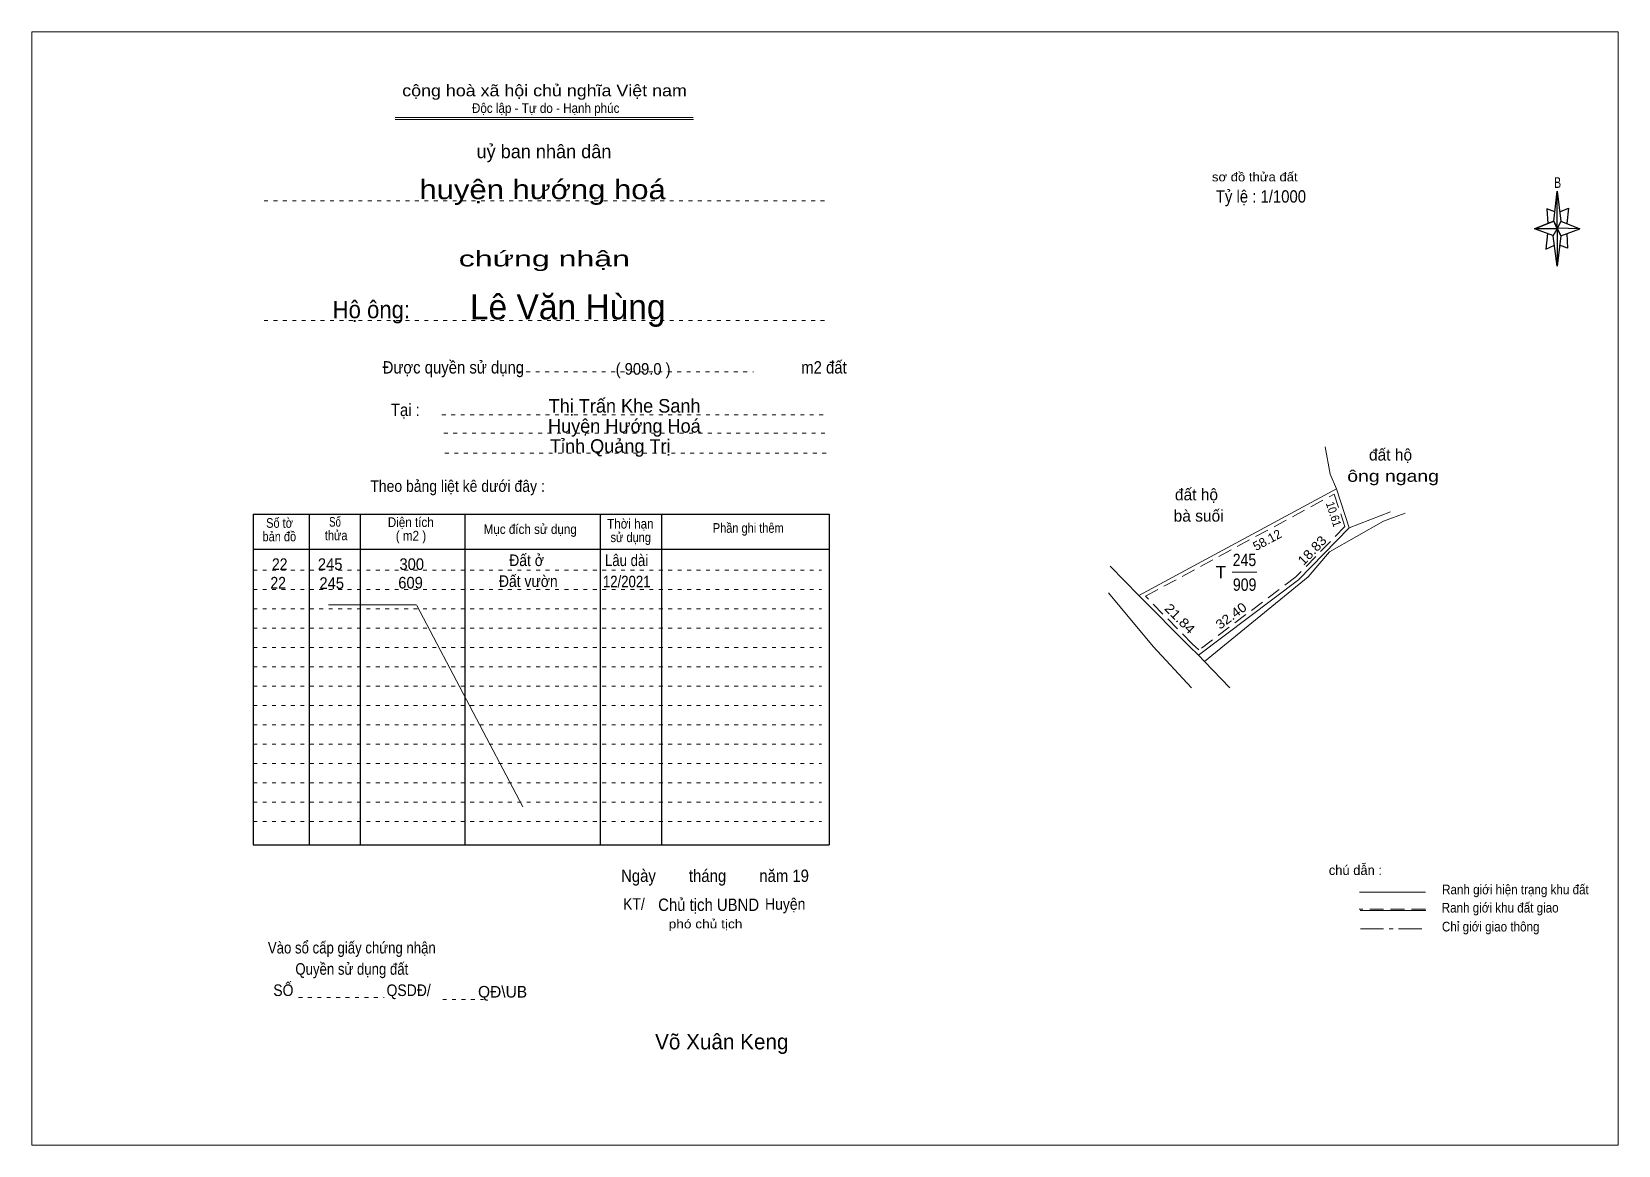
# Model space of a CAD drawing. Header units: centimetres. Extents: x -0.5 to 40.5, y 0 to 28.8.
import ezdxf
from ezdxf.enums import TextEntityAlignment as Align

# ---------------------------------------------------------------- set-up
doc = ezdxf.new("R2010")
doc.units = ezdxf.units.CM
doc.header["$LTSCALE"] = 0.12
for name, pattern in [('DOT_DASHED', [7.7, 5, -1.2, 0.3, -1.2]), ('DOTTED', [1.5, 0.3, -1.2]), ('MEDIUM_DASHED', [4.5, 3, -1.5])]:
    doc.linetypes.add(name, pattern=pattern)
for name, color, linetype, lineweight in [('1', 7, 'DOTTED', 13), ('10', 7, 'Continuous', 13), ('2', 7, 'Continuous', 13), ('33', 7, 'Continuous', 13), ('50', 7, 'Continuous', 25)]:
    doc.layers.add(name, color=color, linetype=linetype, lineweight=lineweight)
doc.layers.add('34', color=7, linetype='Continuous')
doc.layers.add('51', color=7, linetype='Continuous')

msp = doc.modelspace()

# ---------------------------------------------------------------- linework, layer by layer
at = {"layer": '1', "linetype": 'Continuous'}
for p, q in [((8.91, 26.55), (16.62, 26.55)), ((8.91, 26.5), (16.63, 26.5))]:
    msp.add_line(p, q, dxfattribs=at)
at = {"layer": '1'}
for p, q in [((5.52, 24.4), (20.02, 24.4)), ((5.52, 21.3), (20.02, 21.3)), ((12.06, 19.97), (18.18, 19.97)), ((10.12, 18.86), (20.06, 18.86)), ((10.17, 18.39), (20.11, 18.39)), ((10.2, 17.87), (20.14, 17.87)), ((5.24, 14.84), (19.94, 14.84)), ((5.24, 14.34), (19.94, 14.34)), ((5.24, 13.84), (19.94, 13.84)), ((5.24, 13.34), (19.94, 13.34)), ((5.24, 12.84), (19.94, 12.84)), ((5.24, 12.34), (19.94, 12.34)), ((5.24, 11.84), (19.94, 11.84)), ((5.24, 11.34), (19.94, 11.34)), ((5.24, 10.84), (19.94, 10.84)), ((5.24, 10.34), (19.94, 10.34)), ((5.24, 9.84), (19.94, 9.84)), ((5.24, 9.34), (19.94, 9.34)), ((5.24, 8.84), (19.94, 8.84)), ((5.24, 8.34), (19.94, 8.34)), ((6.41, 3.79), (8.63, 3.79)), ((10.14, 3.74), (11.2, 3.74))]:
    msp.add_line(p, q, dxfattribs=at)
at = {"layer": '1', "linetype": 'Continuous', "lineweight": 25}
for p, q in [((5.24, 16.29), (20.14, 16.29)), ((5.24, 16.29), (5.24, 7.74)), ((6.69, 16.29), (6.69, 7.74)), ((8.01, 16.29), (8.01, 7.74)), ((10.71, 16.29), (10.71, 7.74)), ((14.21, 16.29), (14.21, 7.74)), ((15.8, 16.29), (15.8, 7.74)), ((20.14, 16.29), (20.14, 7.74)), ((5.24, 15.39), (20.14, 15.39)), ((5.24, 7.74), (20.14, 7.74))]:
    msp.add_line(p, q, dxfattribs=at)
at = {"layer": '1', "linetype": 'Continuous'}
msp.add_lwpolyline([(-0.49, -0.03), (40.55, -0.03), (40.55, 28.77), (-0.49, 28.77)], close=True, dxfattribs=at)
at = {"layer": '10'}
for p, q in [((33.26, 16.95), (33.59, 15.94)), ((33.59, 15.94), (34.66, 16.35)), ((27.36, 14.26), (28.52, 12.87))]:
    msp.add_line(p, q, dxfattribs=at)
for points in [[(33.26, 16.95), (33.1, 17.33), (32.97, 18.03)], [(33.26, 16.95), (28.15, 14.19), (29.46, 12.87), (29.69, 12.65)], [(29.85, 12.48), (32.53, 14.67), (33.08, 15.32), (34.48, 16.11), (35.04, 16.32)], [(29.69, 12.65), (32.28, 14.59), (33.59, 15.94)], [(27.41, 14.95), (27.41, 14.95), (28.15, 14.19)], [(30.5, 11.8), (29.85, 12.48), (29.69, 12.65)]]:
    msp.add_lwpolyline(points, dxfattribs=at)
msp.add_lwpolyline([(33.26, 16.95), (33.59, 15.94), (32.28, 14.59), (29.69, 12.65), (29.46, 12.87), (28.15, 14.19)], close=True, dxfattribs=at)
at = {"layer": '10', "linetype": 'MEDIUM_DASHED'}
msp.add_lwpolyline([(33.2, 16.81), (33.48, 15.97), (32.21, 14.67), (29.7, 12.78), (29.53, 12.94), (28.32, 14.17)], close=True, dxfattribs=at)
at = {"layer": '2'}
msp.add_line((28.52, 12.87), (29.51, 11.8), dxfattribs=at)
at = {"layer": '33'}
msp.add_line((30.56, 14.79), (31.2, 14.79), dxfattribs=at)
at = {"layer": '50'}
for p, q in [((38.88, 23.87), (38.97, 24.65)), ((39.06, 23.87), (39.56, 23.67)), ((38.88, 23.49), (38.38, 23.67)), ((39.06, 23.49), (38.97, 22.71)), ((39.22, 23.55), (39.24, 23.17)), ((39.24, 23.17), (39.03, 23.25))]:
    msp.add_line(p, q, dxfattribs=at)
at = {"layer": '50', "lineweight": 13}
for p, q in [((7.19, 13.95), (9.46, 13.95)), ((9.47, 13.93), (12.21, 8.72)), ((35.56, 6.52), (33.86, 6.52)), ((35.57, 6.04), (33.87, 6.04))]:
    msp.add_line(p, q, dxfattribs=at)
at = {"layer": '50', "linetype": 'MEDIUM_DASHED', "lineweight": 13}
msp.add_line((35.56, 6.08), (33.85, 6.08), dxfattribs=at)
at = {"layer": '50', "linetype": 'DOT_DASHED', "lineweight": 13}
msp.add_line((33.88, 5.57), (35.59, 5.57), dxfattribs=at)
at = {"layer": '50'}
for points in [[(38.97, 24.65), (39.06, 23.87), (38.97, 23.67)], [(38.97, 23.67), (38.38, 23.67), (38.88, 23.87), (39.06, 23.49), (39.56, 23.67), (38.97, 23.69)], [(38.97, 23.67), (38.97, 22.71), (38.87, 23.49)]]:
    msp.add_lwpolyline(points, close=True, dxfattribs=at)
for points in [[(38.97, 23.67), (38.88, 23.87), (38.38, 23.67)], [(38.91, 24.11), (38.7, 24.19), (38.73, 23.81)], [(39.04, 24.11), (39.26, 24.21), (39.22, 23.81)], [(38.72, 23.55), (38.68, 23.15), (38.9, 23.25)], [(38.97, 23.67), (39.06, 23.49), (39.56, 23.67)]]:
    msp.add_lwpolyline(points, dxfattribs=at)

# ---------------------------------------------------------------- texts
at = {"layer": '1'}
for s, height, width, p in [('cộng hoà xã hội chủ nghĩa Việt nam', 0.3, 1.15, (12.775, 27.1)), ('Độc lập - Tự do - Hạnh phúc', 0.25, 0.9, (12.805, 26.67)), ('chứng nhận', 0.4, 1.55, (12.77, 22.7)), ('Được quyền sử dụng                                                                   m2 đất', 0.32, 0.9, (14.59, 19.93)), ('Tại :', 0.32, 0.9, (9.175, 18.83)), ('Theo bảng liệt kê dưới đây :', 0.3, 0.9, (10.525, 16.87)), ('Số tờ', 0.25, 0.85, (5.92, 15.94)), ('Số ', 0.25, 0.75, (7.39, 15.97)), ('Diện tích', 0.25, 0.9, (9.315, 15.96)), ('Mục đích sử dụng', 0.25, 0.9, (12.405, 15.78)), ('Thời hạn', 0.25, 0.9, (14.995, 15.92)), ('Phần ghi thêm', 0.25, 0.85, (18.045, 15.81)), ('bản đồ', 0.25, 0.85, (5.915, 15.59)), ('thửa', 0.25, 0.85, (7.385, 15.62)), ('( m2 )', 0.25, 0.9, (9.32, 15.61)), ('sử dụng', 0.25, 0.85, (15.005, 15.57)), ('Ngày        tháng        năm 19', 0.32, 0.9, (17.185, 6.78)), ('Chủ tịch UBND', 0.32, 0.9, (17.02, 6.03)), ('Vào sổ cấp giấy chứng nhận', 0.3, 0.85, (7.79, 4.93)), ('Quyền sử dụng đất', 0.3, 0.85, (7.79, 4.38)), ('SỐ                        QSDĐ/', 0.3, 0.9, (7.795, 3.83))]:
    msp.add_text(s, height=height, dxfattribs=dict(at, width=width)).set_placement(p, align=Align.CENTER)
msp.add_text('uỷ ban nhân dân', height=0.35, dxfattribs=at).set_placement((12.76, 25.5), align=Align.CENTER)
at = {"layer": '2'}
for s, height, width, p in [('huyện hướng hoá', 0.5, 1.2, (12.725, 24.44)), ('ông ngang', 0.3, 1.25, (34.725, 17.13))]:
    msp.add_text(s, height=height, dxfattribs=dict(at, width=width)).set_placement(p, align=Align.CENTER)
for s, height, p in [('Thị Trấn Khe Sanh', 0.35, (14.845, 18.92)), ('Huyện Hướng Hoá', 0.35, (14.84, 18.4)), ('Tỉnh Quảng Trị', 0.35, (14.475, 17.88)), ('đất hộ ', 0.3, (34.715, 17.68)), ('đất hộ ', 0.3, (29.695, 16.65)), ('bà suối', 0.3, (29.695, 16.1))]:
    msp.add_text(s, height=height, dxfattribs=at).set_placement(p, align=Align.CENTER)
at = {"layer": '33', "width": 0.85}
for s, p in [('245', (30.88, 14.95)), ('909', (30.885, 14.31))]:
    msp.add_text(s, height=0.32, dxfattribs=at).set_placement(p, align=Align.CENTER)
at = {"layer": '33'}
msp.add_text('T', height=0.32, dxfattribs=at).set_placement((30.4, 14.63), align=Align.RIGHT)
at = {"layer": '34'}
for s, height, width, p in [('Hộ ông:', 0.4499, 0.95, (8.295, 21.36)), ('( 909.0 )', 0.3, 0.95, (15.325, 19.9)), ('22', 0.3, 0.9, (5.925, 14.85)), ('245', 0.3, 0.95, (7.23, 14.85)), ('300', 0.3, 0.95, (9.34, 14.85)), ('22', 0.3, 0.9, (5.885, 14.37)), ('245', 0.3, 0.95, (7.27, 14.36)), ('609', 0.3, 0.95, (9.31, 14.37))]:
    msp.add_text(s, height=height, dxfattribs=dict(at, width=width)).set_placement(p, align=Align.CENTER)
msp.add_text('Lê Văn Hùng', height=0.6479, dxfattribs=at).set_placement((13.375, 21.33), align=Align.CENTER)
at = {"layer": '50'}
for s, height, width, p in [('sơ đồ thửa đất ', 0.23, 1.1, (31.195, 24.9)), ('B', 0.2756, 0.75, (38.98, 24.73)), ('Đất ở ', 0.3, 0.9, (12.36, 14.95)), ('Lâu dài ', 0.3, 0.85, (14.945, 14.95)), ('Đất vườn', 0.3, 0.9, (12.355, 14.41)), ('12/2021', 0.3, 0.85, (14.9, 14.4)), ('Ranh giới hiện trạng khu đất', 0.25, 0.9, (37.89, 6.46)), ('KT/                               Huyện ', 0.3, 0.9, (17.215, 6.06)), ('Ranh giới khu đất giao', 0.25, 0.9, (37.495, 5.99)), ('phó chủ tịch', 0.23, 1.15, (16.94, 5.58)), ('Chỉ giới giao thông', 0.25, 0.9, (37.25, 5.5))]:
    msp.add_text(s, height=height, dxfattribs=dict(at, width=width)).set_placement(p, align=Align.CENTER)
for s, height, p in [('chú dẫn :', 0.25, (33.75, 6.96)), ('QĐ\\UB', 0.3, (11.69, 3.79)), ('Võ Xuân Keng', 0.4, (17.36, 2.45))]:
    msp.add_text(s, height=height, dxfattribs=at).set_placement(p, align=Align.CENTER)
at = {"layer": '51', "width": 0.9}
msp.add_text('Tỷ lệ : 1/1000', height=0.32, dxfattribs=at).set_placement((30.14, 24.35))
at = {"layer": '51'}
for s, height, rotation, width, p in [('10.61', 0.2186, 288.059, 0.9, (33.0847, 16.2589)), ('18.83', 0.243, 46.097, 1.1, (32.7183, 15.2707)), ('21.84', 0.243, 314.935, 1.15, (29.1234, 13.5058)), ('32.40', 0.243, 36.781, 1.1, (30.6073, 13.5671))]:
    msp.add_text(s, height=height, rotation=rotation, dxfattribs=dict(at, width=width)).set_placement(p, align=Align.CENTER)
msp.add_text('58.12', height=0.2339, rotation=28.351, dxfattribs=at).set_placement((31.5245, 15.5213), align=Align.CENTER)

doc.saveas('drawing.dxf')
